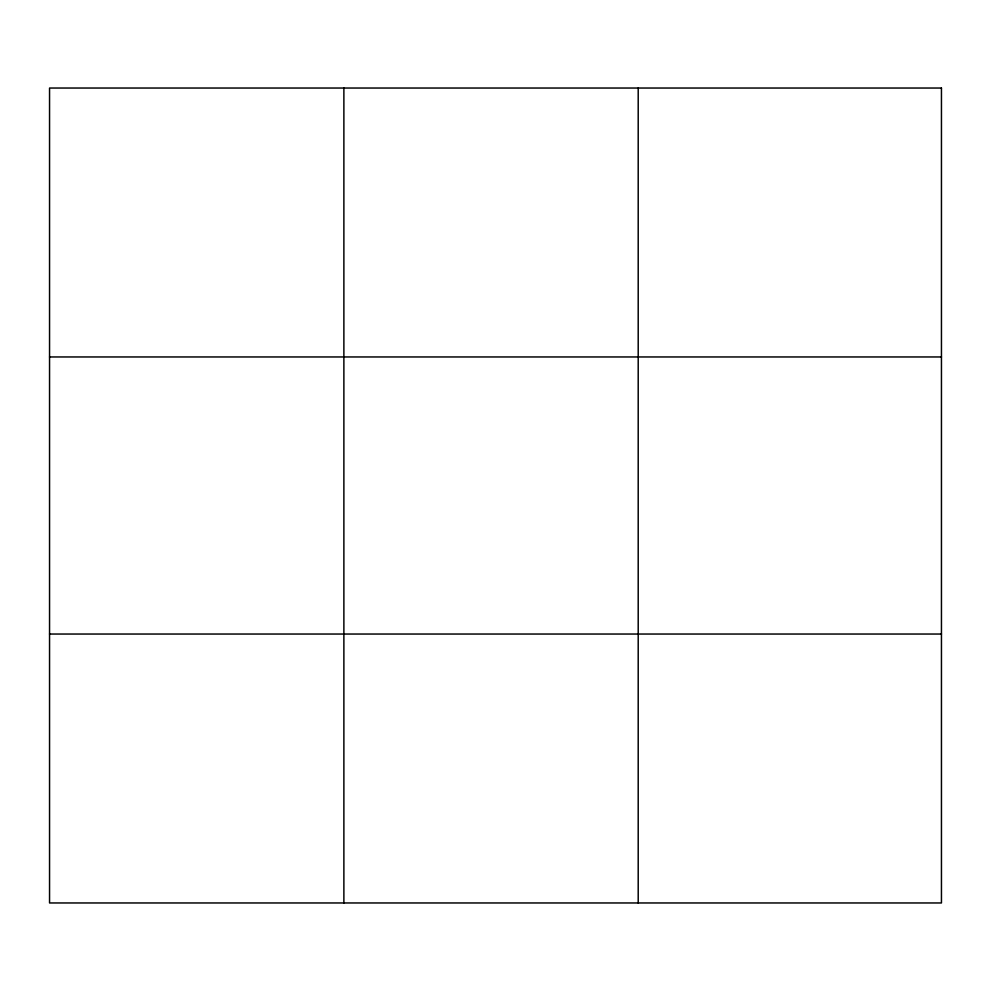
<?xml version="1.0" encoding="UTF-8"?>
<svg xmlns="http://www.w3.org/2000/svg" width="991" height="991" viewBox="0 0 991 991"><rect width="100%" height="100%" fill="white"/><g stroke="black" fill="none" stroke-linecap="round" stroke-linejoin="round"><path stroke-width="1.49" d="M343.877 88.038L343.877 902.962M638.204 88.038L638.204 902.962M49.55 356.958L941.45 356.958M49.55 634.042L941.45 634.042M941.45 88.038L941.45 902.962L49.55 902.962L49.55 88.038L941.45 88.038"/></g></svg>
